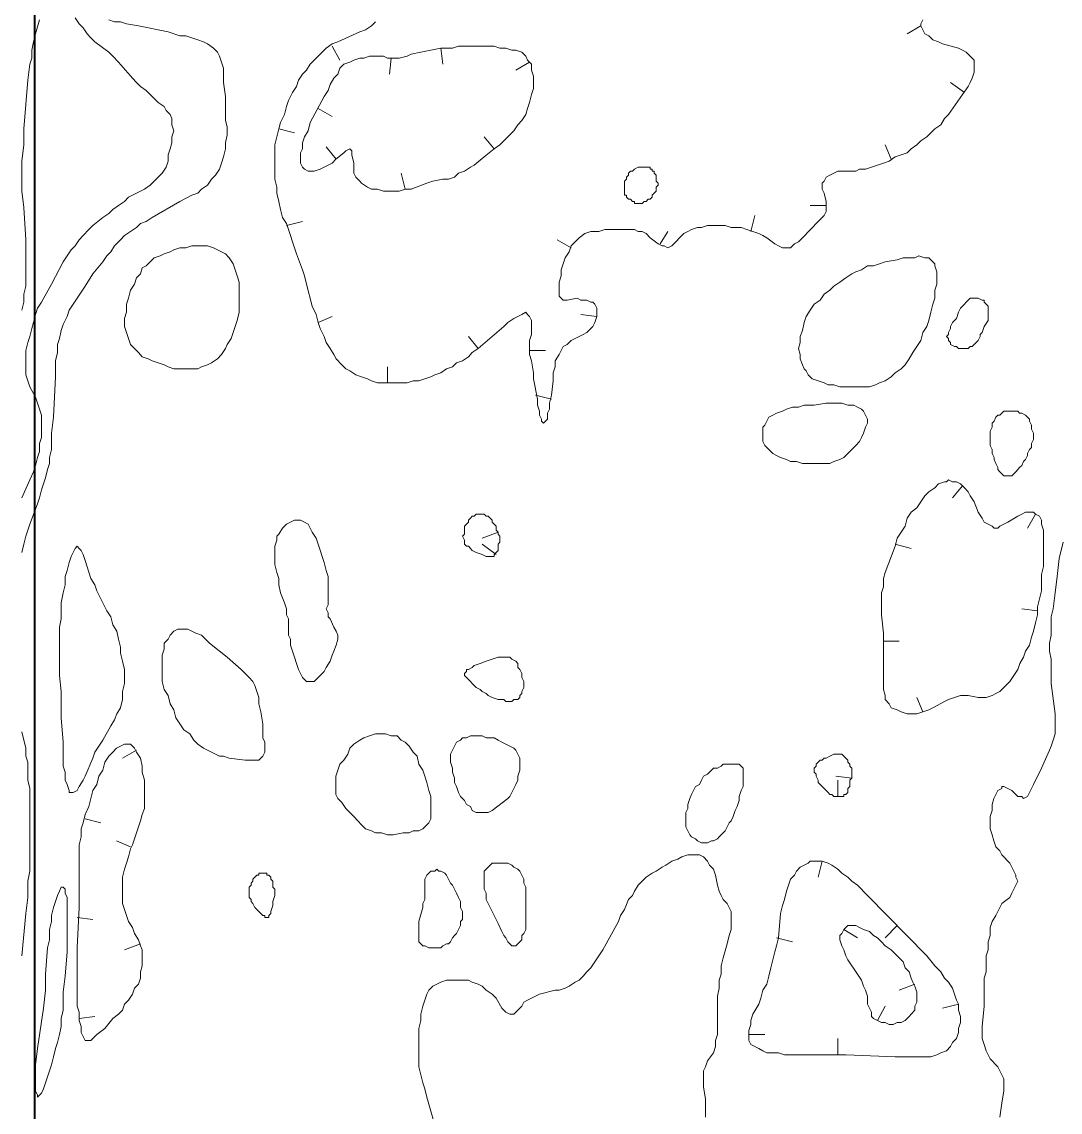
# Model space of a CAD drawing. Header units: millimetres. Extents: x -7 to 33, y -121 to 7.
# Drawn here: x -7.49 to 11.54, y -90.45 to -70.47 of the extents above; entities that cross this region are included whole.
import ezdxf

# ---------------------------------------------------------------- set-up
doc = ezdxf.new("R2010")
doc.units = ezdxf.units.MM
doc.header["$MEASUREMENT"] = 0
doc.layers.add('Layer 1', color=7, linetype='Continuous', lineweight=0)

msp = doc.modelspace()

# ---------------------------------------------------------------- linework, layer by layer
at = {"layer": 'Layer 1', "color": 250, "lineweight": 9, "true_color": 0x231f20}
for p, q in [((8.735, -70.691), (8.988, -70.543)), ((-1.662, -71.172), (-1.807, -70.913)), ((-0.756, -71.431), (-0.72, -71.135)), ((0.222, -71.246), (0.185, -70.95)), ((1.562, -71.357), (1.816, -71.209)), ((9.532, -71.579), (9.785, -71.764)), ((-1.807, -72.207), (-2.061, -72.059)), ((-2.495, -72.503), (-2.785, -72.429)), ((0.982, -72.577), (1.164, -72.799)), ((8.336, -72.725), (8.445, -72.984)), ((-1.916, -72.762), (-1.734, -72.984)), ((-0.539, -73.243), (-0.467, -73.538)), ((6.96, -73.834), (7.249, -73.834)), ((-2.35, -74.13), (-2.64, -74.204)), ((5.945, -74.019), (5.873, -74.315)), ((4.351, -74.315), (4.206, -74.537)), ((2.323, -74.463), (2.576, -74.611)), ((-1.807, -75.868), (-2.061, -75.979)), ((2.757, -75.831), (3.047, -75.868)), ((0.693, -76.238), (0.874, -76.459)), ((2.105, -76.496), (1.816, -76.496)), ((-0.793, -76.792), (-0.793, -77.088)), ((1.924, -77.31), (2.214, -77.384)), ((9.568, -79.196), (9.749, -78.974)), ((10.944, -79.75), (11.089, -79.491)), ((0.946, -79.935), (1.236, -79.824)), ((0.946, -80.046), (1.2, -80.231)), ((8.807, -80.12), (8.517, -80.046)), ((10.836, -81.229), (11.126, -81.266)), ((8.59, -81.821), (8.3, -81.821)), ((8.916, -82.856), (9.024, -83.115)), ((-5.647, -83.965), (-5.393, -83.818)), ((7.431, -84.298), (7.72, -84.335)), ((7.467, -84.372), (7.467, -84.668)), ((-6.045, -85.149), (-6.335, -85.075)), ((-5.756, -85.481), (-5.502, -85.592)), ((7.105, -86.147), (7.177, -85.851)), ((-6.19, -86.923), (-6.48, -86.887)), ((7.829, -87.256), (7.575, -87.108)), ((8.336, -87.256), (8.554, -87.034)), ((6.634, -87.33), (6.344, -87.256)), ((-5.611, -87.478), (-5.321, -87.367)), ((8.59, -88.218), (8.88, -88.107)), ((8.336, -88.513), (8.191, -88.772)), ((9.387, -88.55), (9.677, -88.476)), ((-6.154, -88.698), (-6.444, -88.735)), ((6.126, -89.031), (5.837, -89.031)), ((7.467, -89.105), (7.467, -89.401))]:
    msp.add_line(p, q, dxfattribs=at)
at = {"layer": 'Layer 1', "color": 240, "lineweight": 40, "true_color": 0xed1c24}
msp.add_lwpolyline([(33.043, 7.37), (33.043, -121.13), (-7.257, -121.13), (-7.257, 7.37)], dxfattribs=at)
at = {"layer": 'Layer 1', "color": 250, "lineweight": 9, "true_color": 0x231f20}
for points in [[(-7.494, -79.196), (-7.349, -78.863), (-7.277, -78.715), (-7.241, -78.604), (-7.204, -78.456), (-7.168, -78.345), (-7.168, -78.197), (-7.132, -78.086), (-7.132, -77.938), (-7.132, -77.828), (-7.132, -77.68), (-7.168, -77.569), (-7.204, -77.458), (-7.241, -77.347), (-7.349, -77.162), (-7.386, -77.051), (-7.422, -76.94), (-7.422, -76.866), (-7.422, -76.755), (-7.422, -76.607), (-7.422, -76.496), (-7.386, -76.348), (-7.349, -76.238), (-7.313, -76.09), (-7.277, -75.979), (-7.241, -75.831), (-7.204, -75.72), (-7.132, -75.609), (-6.951, -75.276), (-6.734, -74.869), (-6.661, -74.759), (-6.589, -74.648), (-6.516, -74.574), (-6.444, -74.463), (-6.371, -74.389), (-6.263, -74.278), (-6.19, -74.204), (-6.009, -74.056), (-5.9, -73.982), (-5.828, -73.908), (-5.719, -73.834), (-5.611, -73.76), (-5.538, -73.686), (-5.248, -73.538), (-5.14, -73.464), (-5.067, -73.39), (-4.995, -73.317), (-4.922, -73.243), (-4.85, -73.132), (-4.814, -73.021), (-4.814, -72.91), (-4.777, -72.799), (-4.741, -72.688), (-4.741, -72.577), (-4.705, -72.466), (-4.741, -72.355), (-4.741, -72.244), (-4.777, -72.17), (-4.85, -72.096), (-4.886, -72.022), (-4.995, -71.948), (-5.212, -71.727), (-5.321, -71.653), (-5.393, -71.579), (-5.466, -71.505), (-5.719, -71.209), (-5.828, -71.098), (-5.9, -71.024), (-6.154, -70.839), (-6.227, -70.765), (-6.299, -70.691), (-6.371, -70.58), (-6.444, -70.506), (-6.516, -70.395)], [(-7.494, -75.757), (-7.458, -75.609), (-7.458, -75.461), (-7.422, -75.313), (-7.422, -75.165), (-7.422, -75.017), (-7.422, -74.869), (-7.422, -74.759), (-7.422, -74.463), (-7.458, -73.871), (-7.494, -73.575), (-7.494, -73.427), (-7.494, -73.28), (-7.494, -73.132), (-7.494, -73.021), (-7.458, -72.725), (-7.458, -72.429), (-7.422, -71.985), (-7.386, -71.542), (-7.349, -71.246), (-7.313, -71.135), (-7.313, -70.987), (-7.277, -70.839), (-7.241, -70.691), (-7.168, -70.432)], [(-7.494, -80.194), (-7.458, -80.046), (-7.422, -79.898), (-7.386, -79.787), (-7.349, -79.676), (-7.204, -79.307), (-7.168, -79.196), (-7.132, -79.048), (-7.096, -78.937), (-7.06, -78.826), (-7.023, -78.678), (-6.987, -78.567), (-6.987, -78.456), (-6.951, -78.308), (-6.951, -78.16), (-6.951, -78.012), (-6.915, -77.717), (-6.878, -76.977), (-6.878, -76.829), (-6.878, -76.681), (-6.842, -76.533), (-6.842, -76.385), (-6.806, -76.275), (-6.77, -76.127), (-6.734, -76.016), (-6.661, -75.868), (-6.625, -75.757), (-6.552, -75.646), (-6.48, -75.535), (-6.408, -75.424), (-6.335, -75.313), (-6.19, -75.091), (-6.009, -74.869), (-5.937, -74.759), (-5.864, -74.685), (-5.792, -74.574), (-5.683, -74.463), (-5.611, -74.389), (-5.502, -74.315), (-5.393, -74.241), (-5.321, -74.167), (-5.212, -74.13), (-5.103, -74.056), (-4.596, -73.76), (-4.379, -73.649), (-4.27, -73.612), (-4.198, -73.538), (-4.089, -73.464), (-4.017, -73.354), (-3.944, -73.28), (-3.872, -73.169), (-3.836, -73.058), (-3.799, -72.947), (-3.763, -72.799), (-3.763, -72.688), (-3.727, -72.54), (-3.727, -72.392), (-3.763, -72.281), (-3.763, -71.838), (-3.799, -71.579), (-3.799, -71.431), (-3.799, -71.32), (-3.836, -71.209), (-3.872, -71.098), (-3.908, -71.024), (-3.981, -70.95), (-4.089, -70.876), (-4.161, -70.839), (-4.27, -70.802), (-4.379, -70.765), (-4.488, -70.728), (-4.596, -70.728), (-4.814, -70.654), (-5.357, -70.543), (-5.574, -70.506), (-5.683, -70.469), (-5.792, -70.469), (-5.9, -70.432)], [(-1.01, -70.469), (-1.082, -70.543), (-1.191, -70.617), (-1.3, -70.654), (-1.698, -70.839), (-1.807, -70.876), (-1.916, -70.95), (-1.988, -71.024), (-2.061, -71.098), (-2.133, -71.172), (-2.205, -71.246), (-2.278, -71.357), (-2.35, -71.431), (-2.423, -71.542), (-2.459, -71.653), (-2.531, -71.764), (-2.604, -71.911), (-2.64, -72.022), (-2.676, -72.17), (-2.749, -72.318), (-2.785, -72.429), (-2.821, -72.577), (-2.857, -72.725), (-2.857, -72.873), (-2.857, -72.984), (-2.857, -73.095), (-2.857, -73.243), (-2.857, -73.353), (-2.821, -73.501), (-2.821, -73.612), (-2.785, -73.76), (-2.749, -73.908), (-2.713, -74.056), (-2.64, -74.167), (-2.459, -74.722), (-2.35, -75.017), (-2.314, -75.128), (-2.278, -75.276), (-2.169, -75.683), (-2.097, -75.831), (-2.061, -75.979), (-2.024, -76.09), (-1.952, -76.238), (-1.916, -76.348), (-1.843, -76.459), (-1.771, -76.57), (-1.734, -76.644), (-1.626, -76.755), (-1.553, -76.829), (-1.481, -76.866), (-1.372, -76.94), (-1.264, -76.977), (-1.155, -77.014), (-1.082, -77.051), (-0.974, -77.088), (-0.865, -77.088), (-0.756, -77.088), (-0.648, -77.088), (-0.539, -77.088), (-0.43, -77.088), (-0.322, -77.051), (-0.213, -77.051), (-0.104, -77.014), (0.004, -76.977), (0.077, -76.94), (0.186, -76.903), (0.294, -76.829), (0.403, -76.792), (0.475, -76.718), (0.584, -76.681), (0.693, -76.607), (0.765, -76.533), (0.874, -76.459), (1.345, -76.053), (1.417, -75.979), (1.526, -75.905), (1.598, -75.868), (1.671, -75.831), (1.743, -75.794), (1.779, -75.831), (1.815, -75.868), (1.852, -75.942), (1.852, -76.016), (1.852, -76.09), (1.852, -76.201), (1.815, -76.311), (1.815, -76.459), (1.815, -76.57), (1.852, -76.681), (1.888, -76.903), (1.888, -77.014), (1.96, -77.384), (1.96, -77.495), (1.997, -77.606), (1.997, -77.68), (2.033, -77.754), (2.033, -77.791), (2.069, -77.827), (2.105, -77.791), (2.142, -77.754), (2.142, -77.643), (2.178, -77.569), (2.178, -77.458), (2.214, -77.31), (2.25, -77.051), (2.25, -76.903), (2.286, -76.792), (2.286, -76.681), (2.359, -76.57), (2.395, -76.496), (2.431, -76.422), (2.504, -76.385), (2.576, -76.311), (2.649, -76.275), (2.721, -76.238), (2.794, -76.201), (2.866, -76.164), (2.939, -76.09), (2.975, -76.053), (3.011, -75.979), (3.047, -75.868), (3.047, -75.794), (3.047, -75.72), (3.011, -75.646), (2.975, -75.609), (2.939, -75.609), (2.866, -75.572), (2.757, -75.572), (2.685, -75.535), (2.504, -75.572), (2.431, -75.572), (2.395, -75.535), (2.359, -75.498), (2.359, -75.424), (2.359, -75.35), (2.359, -75.239), (2.395, -75.128), (2.395, -75.017), (2.431, -74.906), (2.468, -74.795), (2.54, -74.685), (2.576, -74.574), (2.649, -74.5), (2.721, -74.426), (2.83, -74.352), (2.939, -74.315), (3.011, -74.315), (3.083, -74.315), (3.192, -74.278), (3.627, -74.278), (3.735, -74.278), (3.808, -74.315), (3.88, -74.315), (3.953, -74.352), (4.025, -74.426), (4.17, -74.537), (4.243, -74.574), (4.279, -74.574), (4.351, -74.611), (4.424, -74.574), (4.46, -74.537), (4.605, -74.389), (4.641, -74.352), (4.714, -74.315), (4.786, -74.278), (4.895, -74.241), (4.967, -74.241), (5.076, -74.204), (5.185, -74.204), (5.293, -74.204), (5.402, -74.204), (5.511, -74.241), (5.583, -74.241), (5.692, -74.241), (5.8, -74.278), (5.909, -74.315), (6.018, -74.352), (6.09, -74.389), (6.163, -74.426), (6.308, -74.537), (6.38, -74.574), (6.452, -74.611), (6.525, -74.611), (6.597, -74.611), (6.67, -74.537), (6.742, -74.5), (6.815, -74.426), (7.105, -74.13), (7.177, -74.056), (7.213, -74.019), (7.249, -73.945), (7.249, -73.871), (7.249, -73.797), (7.249, -73.76), (7.213, -73.612), (7.177, -73.538), (7.177, -73.501), (7.177, -73.427), (7.213, -73.39), (7.249, -73.316), (7.322, -73.28), (7.394, -73.243), (7.467, -73.206), (7.575, -73.206), (7.793, -73.206), (7.865, -73.169), (7.974, -73.169), (8.083, -73.132), (8.191, -73.095), (8.3, -73.058), (8.409, -73.021), (8.517, -72.947), (8.626, -72.91), (8.735, -72.873), (8.807, -72.799), (8.916, -72.725), (8.988, -72.651), (9.097, -72.577), (9.169, -72.503), (9.242, -72.429), (9.351, -72.355), (9.423, -72.244), (9.495, -72.17), (9.749, -71.801), (9.858, -71.653), (9.894, -71.579), (9.93, -71.505), (9.966, -71.394), (9.966, -71.32), (9.966, -71.246), (9.966, -71.172), (9.894, -71.098), (9.821, -71.024), (9.749, -70.987), (9.677, -70.95), (9.387, -70.876), (9.314, -70.839), (9.206, -70.802), (9.133, -70.728), (9.061, -70.691), (9.025, -70.617), (8.988, -70.543), (8.988, -70.506), (9.025, -70.432)], [(0.511, -70.913), (0.403, -70.95), (0.294, -70.95), (0.185, -70.95), (0.004, -70.987), (-0.177, -71.024), (-0.358, -71.061), (-0.43, -71.098), (-0.575, -71.135), (-0.648, -71.135), (-0.72, -71.135), (-0.793, -71.135), (-0.865, -71.098), (-0.938, -71.098), (-1.046, -71.098), (-1.119, -71.098), (-1.227, -71.135), (-1.3, -71.135), (-1.409, -71.172), (-1.481, -71.209), (-1.59, -71.246), (-1.662, -71.32), (-1.698, -71.431), (-1.771, -71.505), (-1.843, -71.616), (-1.879, -71.727), (-1.952, -71.837), (-2.205, -72.318), (-2.242, -72.466), (-2.314, -72.577), (-2.35, -72.688), (-2.35, -72.799), (-2.387, -72.873), (-2.387, -72.984), (-2.387, -73.058), (-2.35, -73.132), (-2.314, -73.169), (-2.242, -73.206), (-2.205, -73.206), (-2.133, -73.206), (-2.024, -73.169), (-1.952, -73.132), (-1.879, -73.095), (-1.807, -73.058), (-1.735, -72.984), (-1.59, -72.873), (-1.553, -72.836), (-1.481, -72.799), (-1.445, -72.836), (-1.445, -72.91), (-1.409, -73.058), (-1.409, -73.169), (-1.409, -73.243), (-1.372, -73.317), (-1.3, -73.39), (-1.264, -73.427), (-1.155, -73.501), (-1.082, -73.538), (-0.974, -73.538), (-0.865, -73.575), (-0.793, -73.575), (-0.684, -73.575), (-0.575, -73.575), (-0.467, -73.538), (-0.358, -73.538), (-0.068, -73.427), (0.041, -73.39), (0.222, -73.353), (0.33, -73.353), (0.439, -73.317), (0.511, -73.243), (0.62, -73.206), (0.729, -73.132), (0.801, -73.095), (0.982, -72.947), (1.164, -72.799), (1.272, -72.725), (1.345, -72.651), (1.453, -72.54), (1.526, -72.466), (1.598, -72.355), (1.671, -72.281), (1.743, -72.17), (1.779, -72.059), (1.816, -71.948), (1.852, -71.801), (1.888, -71.69), (1.888, -71.579), (1.888, -71.468), (1.852, -71.357), (1.852, -71.246), (1.779, -71.172), (1.743, -71.098), (1.671, -71.024), (1.562, -70.987), (1.49, -70.987), (1.381, -70.95), (1.272, -70.95), (1.164, -70.913), (0.946, -70.913), (0.62, -70.913), (0.511, -70.913)], [(3.844, -73.797), (3.808, -73.797), (3.772, -73.797), (3.736, -73.797), (3.736, -73.76), (3.699, -73.76), (3.663, -73.723), (3.627, -73.723), (3.591, -73.686), (3.591, -73.649), (3.554, -73.649), (3.554, -73.612), (3.554, -73.575), (3.554, -73.538), (3.554, -73.464), (3.554, -73.427), (3.554, -73.39), (3.591, -73.353), (3.591, -73.316), (3.627, -73.28), (3.627, -73.243), (3.663, -73.206), (3.699, -73.206), (3.736, -73.169), (3.808, -73.132), (3.88, -73.132), (3.917, -73.132), (3.953, -73.132), (3.989, -73.132), (4.025, -73.132), (4.025, -73.169), (4.062, -73.169), (4.062, -73.206), (4.098, -73.206), (4.098, -73.243), (4.134, -73.28), (4.134, -73.316), (4.134, -73.39), (4.17, -73.427), (4.17, -73.464), (4.134, -73.501), (4.134, -73.538), (4.134, -73.575), (4.098, -73.612), (4.062, -73.649), (4.062, -73.686), (4.025, -73.723), (3.989, -73.723), (3.953, -73.76), (3.917, -73.76), (3.88, -73.797), (3.844, -73.797)], [(-4.343, -74.574), (-4.379, -74.574), (-4.488, -74.611), (-4.596, -74.611), (-4.705, -74.648), (-4.777, -74.685), (-4.886, -74.722), (-4.959, -74.759), (-5.067, -74.796), (-5.14, -74.869), (-5.212, -74.943), (-5.285, -74.98), (-5.321, -75.091), (-5.393, -75.165), (-5.43, -75.276), (-5.502, -75.387), (-5.538, -75.535), (-5.574, -75.646), (-5.574, -75.794), (-5.611, -75.905), (-5.611, -76.053), (-5.574, -76.164), (-5.538, -76.275), (-5.502, -76.385), (-5.43, -76.459), (-5.357, -76.533), (-5.285, -76.607), (-5.176, -76.644), (-5.103, -76.681), (-4.995, -76.718), (-4.886, -76.755), (-4.814, -76.792), (-4.705, -76.829), (-4.596, -76.829), (-4.488, -76.829), (-4.379, -76.829), (-4.27, -76.829), (-4.198, -76.792), (-4.089, -76.755), (-4.017, -76.718), (-3.908, -76.644), (-3.836, -76.57), (-3.763, -76.459), (-3.727, -76.385), (-3.654, -76.275), (-3.618, -76.164), (-3.582, -76.053), (-3.546, -75.942), (-3.51, -75.794), (-3.51, -75.683), (-3.51, -75.572), (-3.51, -75.461), (-3.51, -75.35), (-3.51, -75.239), (-3.546, -75.128), (-3.582, -75.017), (-3.618, -74.906), (-3.691, -74.796), (-3.763, -74.722), (-3.836, -74.685), (-3.908, -74.648), (-3.98, -74.611), (-4.089, -74.574), (-4.198, -74.574), (-4.27, -74.574), (-4.343, -74.574)], [(8.807, -74.796), (8.771, -74.796), (8.662, -74.796), (8.554, -74.832), (8.336, -74.869), (8.227, -74.906), (8.119, -74.943), (8.01, -74.943), (7.901, -75.017), (7.793, -75.054), (7.72, -75.091), (7.612, -75.165), (7.503, -75.239), (7.394, -75.313), (7.322, -75.387), (7.213, -75.461), (7.141, -75.572), (7.032, -75.646), (6.96, -75.757), (6.887, -75.868), (6.851, -75.979), (6.815, -76.127), (6.778, -76.238), (6.778, -76.348), (6.742, -76.459), (6.778, -76.57), (6.778, -76.644), (6.815, -76.755), (6.851, -76.829), (6.887, -76.866), (6.923, -76.94), (6.996, -77.014), (7.104, -77.051), (7.213, -77.088), (7.286, -77.125), (7.394, -77.125), (7.503, -77.162), (7.612, -77.162), (7.72, -77.162), (7.829, -77.162), (7.938, -77.162), (8.046, -77.162), (8.155, -77.125), (8.227, -77.088), (8.336, -77.051), (8.445, -76.977), (8.517, -76.903), (8.626, -76.829), (8.698, -76.755), (8.771, -76.644), (8.843, -76.533), (8.916, -76.422), (8.988, -76.311), (9.024, -76.164), (9.097, -76.053), (9.133, -75.942), (9.169, -75.794), (9.206, -75.646), (9.242, -75.535), (9.242, -75.387), (9.278, -75.276), (9.278, -75.165), (9.278, -75.054), (9.242, -74.943), (9.242, -74.906), (9.206, -74.869), (9.133, -74.796), (9.061, -74.796), (8.952, -74.759), (8.88, -74.796), (8.807, -74.796)], [(9.749, -76.459), (9.713, -76.459), (9.677, -76.459), (9.64, -76.422), (9.604, -76.422), (9.532, -76.385), (9.532, -76.348), (9.495, -76.312), (9.495, -76.275), (9.459, -76.238), (9.495, -76.201), (9.495, -76.164), (9.532, -76.09), (9.532, -76.053), (9.568, -75.979), (9.64, -75.905), (9.677, -75.794), (9.713, -75.72), (9.749, -75.683), (9.785, -75.646), (9.821, -75.609), (9.858, -75.572), (9.894, -75.535), (9.93, -75.535), (9.966, -75.535), (10.003, -75.535), (10.039, -75.535), (10.111, -75.572), (10.147, -75.572), (10.147, -75.609), (10.184, -75.646), (10.22, -75.683), (10.22, -75.72), (10.22, -75.794), (10.22, -75.831), (10.22, -75.905), (10.22, -75.942), (10.147, -76.053), (10.111, -76.164), (10.075, -76.201), (10.075, -76.238), (10.039, -76.312), (10.003, -76.348), (9.966, -76.385), (9.93, -76.422), (9.894, -76.422), (9.858, -76.459), (9.821, -76.459), (9.749, -76.459)], [(7.068, -78.567), (7.032, -78.567), (6.923, -78.567), (6.815, -78.567), (6.706, -78.53), (6.597, -78.53), (6.525, -78.493), (6.416, -78.456), (6.344, -78.419), (6.271, -78.382), (6.199, -78.308), (6.126, -78.234), (6.09, -78.16), (6.09, -78.086), (6.09, -78.012), (6.09, -77.901), (6.126, -77.864), (6.163, -77.791), (6.199, -77.717), (6.271, -77.68), (6.344, -77.643), (6.452, -77.606), (6.525, -77.569), (6.634, -77.532), (6.742, -77.532), (6.851, -77.495), (7.032, -77.495), (7.249, -77.458), (7.358, -77.458), (7.467, -77.458), (7.539, -77.458), (7.648, -77.495), (7.757, -77.495), (7.829, -77.532), (7.901, -77.569), (7.938, -77.606), (7.974, -77.68), (8.01, -77.754), (8.01, -77.828), (7.974, -77.901), (7.938, -78.012), (7.901, -78.086), (7.865, -78.16), (7.793, -78.234), (7.72, -78.308), (7.648, -78.382), (7.575, -78.456), (7.503, -78.493), (7.394, -78.53), (7.322, -78.567), (7.213, -78.567), (7.105, -78.567), (7.068, -78.567)], [(10.546, -78.789), (10.51, -78.789), (10.473, -78.752), (10.437, -78.715), (10.401, -78.678), (10.401, -78.641), (10.365, -78.567), (10.329, -78.493), (10.329, -78.456), (10.292, -78.382), (10.292, -78.308), (10.256, -78.234), (10.256, -78.16), (10.256, -78.086), (10.256, -78.012), (10.256, -77.975), (10.292, -77.901), (10.292, -77.828), (10.329, -77.791), (10.365, -77.717), (10.401, -77.68), (10.437, -77.68), (10.473, -77.643), (10.51, -77.606), (10.582, -77.606), (10.618, -77.606), (10.655, -77.606), (10.727, -77.606), (10.763, -77.606), (10.799, -77.643), (10.836, -77.643), (10.908, -77.68), (10.944, -77.717), (10.981, -77.754), (10.981, -77.791), (11.017, -77.864), (11.017, -77.938), (11.053, -78.012), (11.053, -78.049), (11.053, -78.123), (11.017, -78.197), (11.017, -78.271), (10.981, -78.308), (10.944, -78.382), (10.944, -78.419), (10.908, -78.493), (10.872, -78.53), (10.836, -78.604), (10.799, -78.641), (10.763, -78.678), (10.727, -78.715), (10.691, -78.752), (10.655, -78.789), (10.618, -78.789), (10.582, -78.789), (10.546, -78.789)], [(9.459, -78.9), (9.423, -78.9), (9.314, -78.937), (9.242, -79.011), (9.133, -79.085), (9.061, -79.159), (8.988, -79.27), (8.916, -79.38), (8.807, -79.454), (8.735, -79.565), (8.698, -79.713), (8.626, -79.824), (8.553, -79.935), (8.517, -80.083), (8.336, -80.564), (8.3, -80.675), (8.3, -80.823), (8.264, -80.933), (8.264, -81.081), (8.264, -81.229), (8.264, -81.34), (8.3, -81.673), (8.3, -81.821), (8.3, -81.932), (8.3, -82.08), (8.3, -82.338), (8.3, -82.486), (8.3, -82.597), (8.3, -82.708), (8.336, -82.819), (8.336, -82.893), (8.409, -82.967), (8.445, -83.041), (8.553, -83.078), (8.626, -83.115), (8.735, -83.152), (8.807, -83.152), (8.916, -83.152), (9.024, -83.115), (9.133, -83.078), (9.206, -83.041), (9.423, -82.93), (9.495, -82.893), (9.604, -82.856), (9.713, -82.819), (9.785, -82.819), (9.858, -82.819), (10.039, -82.856), (10.111, -82.856), (10.184, -82.856), (10.292, -82.819), (10.365, -82.782), (10.437, -82.745), (10.473, -82.708), (10.546, -82.634), (10.618, -82.56), (10.691, -82.449), (10.763, -82.338), (10.8, -82.228), (10.872, -82.117), (10.908, -82.006), (10.981, -81.895), (11.017, -81.747), (11.053, -81.636), (11.089, -81.488), (11.126, -81.34), (11.126, -81.192), (11.162, -81.044), (11.198, -80.896), (11.198, -80.601), (11.234, -80.453), (11.234, -80.305), (11.234, -80.157), (11.234, -80.046), (11.234, -79.898), (11.234, -79.787), (11.198, -79.676), (11.198, -79.602), (11.162, -79.528), (11.089, -79.491), (11.053, -79.454), (10.944, -79.454), (10.908, -79.454), (10.836, -79.491), (10.763, -79.528), (10.582, -79.639), (10.51, -79.676), (10.437, -79.713), (10.401, -79.75), (10.329, -79.75), (10.292, -79.713), (10.22, -79.676), (10.147, -79.639), (10.111, -79.565), (10.039, -79.454), (9.966, -79.27), (9.894, -79.159), (9.858, -79.085), (9.785, -79.011), (9.713, -78.937), (9.64, -78.9), (9.568, -78.9), (9.495, -78.863), (9.459, -78.9)], [(0.874, -79.491), (0.838, -79.491), (0.801, -79.528), (0.765, -79.528), (0.729, -79.565), (0.693, -79.602), (0.693, -79.639), (0.656, -79.676), (0.62, -79.713), (0.62, -79.75), (0.62, -79.824), (0.62, -79.861), (0.584, -79.898), (0.62, -79.972), (0.62, -80.009), (0.62, -80.046), (0.656, -80.083), (0.693, -80.083), (0.729, -80.12), (0.765, -80.157), (0.838, -80.194), (0.946, -80.231), (1.019, -80.268), (1.055, -80.268), (1.091, -80.268), (1.127, -80.268), (1.164, -80.268), (1.164, -80.231), (1.2, -80.194), (1.236, -80.157), (1.236, -80.083), (1.236, -80.046), (1.272, -80.009), (1.272, -79.972), (1.272, -79.898), (1.236, -79.861), (1.236, -79.824), (1.2, -79.787), (1.2, -79.713), (1.164, -79.676), (1.127, -79.639), (1.127, -79.602), (1.091, -79.565), (1.055, -79.528), (1.019, -79.528), (0.982, -79.491), (0.946, -79.491), (0.91, -79.491), (0.874, -79.491)], [(-2.205, -82.56), (-2.242, -82.56), (-2.278, -82.56), (-2.35, -82.486), (-2.387, -82.412), (-2.423, -82.339), (-2.459, -82.228), (-2.495, -82.117), (-2.531, -82.006), (-2.568, -81.895), (-2.568, -81.784), (-2.604, -81.71), (-2.604, -81.599), (-2.604, -81.414), (-2.64, -81.34), (-2.64, -81.229), (-2.676, -81.118), (-2.749, -80.933), (-2.785, -80.786), (-2.785, -80.675), (-2.821, -80.564), (-2.857, -80.416), (-2.857, -80.305), (-2.857, -80.194), (-2.857, -80.083), (-2.821, -79.972), (-2.821, -79.898), (-2.785, -79.861), (-2.713, -79.75), (-2.64, -79.676), (-2.568, -79.639), (-2.495, -79.602), (-2.387, -79.602), (-2.314, -79.639), (-2.242, -79.676), (-2.205, -79.75), (-2.169, -79.824), (-2.097, -79.935), (-2.061, -80.046), (-1.952, -80.379), (-1.916, -80.527), (-1.879, -80.638), (-1.879, -80.749), (-1.879, -80.86), (-1.879, -80.97), (-1.879, -81.044), (-1.879, -81.155), (-1.916, -81.229), (-1.879, -81.303), (-1.879, -81.377), (-1.843, -81.414), (-1.771, -81.562), (-1.734, -81.636), (-1.698, -81.71), (-1.698, -81.784), (-1.734, -81.895), (-1.771, -82.006), (-1.807, -82.08), (-1.843, -82.191), (-1.916, -82.302), (-1.952, -82.375), (-2.024, -82.449), (-2.097, -82.523), (-2.133, -82.56), (-2.205, -82.56)], [(-6.516, -80.12), (-6.552, -80.194), (-6.589, -80.268), (-6.625, -80.379), (-6.661, -80.527), (-6.697, -80.638), (-6.697, -80.786), (-6.734, -80.933), (-6.77, -81.118), (-6.77, -81.266), (-6.77, -81.414), (-6.806, -81.562), (-6.806, -81.71), (-6.806, -81.858), (-6.806, -82.006), (-6.806, -82.154), (-6.806, -82.449), (-6.77, -82.745), (-6.77, -83.226), (-6.734, -83.67), (-6.734, -83.965), (-6.734, -84.113), (-6.697, -84.224), (-6.697, -84.372), (-6.661, -84.446), (-6.625, -84.557), (-6.625, -84.594), (-6.589, -84.594), (-6.552, -84.594), (-6.48, -84.557), (-6.444, -84.483), (-6.371, -84.372), (-6.335, -84.298), (-6.19, -83.965), (-6.154, -83.854), (-6.082, -83.744), (-6.009, -83.633), (-5.864, -83.374), (-5.792, -83.263), (-5.755, -83.152), (-5.683, -83.041), (-5.647, -82.893), (-5.647, -82.745), (-5.611, -82.597), (-5.611, -82.486), (-5.611, -82.338), (-5.647, -82.191), (-5.683, -82.043), (-5.683, -81.932), (-5.719, -81.784), (-5.755, -81.636), (-5.828, -81.525), (-5.864, -81.377), (-5.937, -81.266), (-6.118, -80.896), (-6.154, -80.786), (-6.226, -80.675), (-6.335, -80.342), (-6.371, -80.231), (-6.408, -80.157), (-6.444, -80.12), (-6.48, -80.083), (-6.516, -80.12)], [(10.437, -90.547), (10.473, -90.288), (10.51, -90.066), (10.51, -89.955), (10.51, -89.845), (10.473, -89.771), (10.437, -89.697), (10.401, -89.623), (10.256, -89.475), (10.22, -89.401), (10.184, -89.327), (10.147, -89.216), (10.111, -89.105), (10.111, -88.994), (10.111, -88.883), (10.147, -88.513), (10.147, -88.402), (10.147, -87.996), (10.184, -87.885), (10.184, -87.737), (10.184, -87.589), (10.22, -87.478), (10.22, -87.33), (10.256, -87.219), (10.256, -87.071), (10.292, -86.96), (10.365, -86.849), (10.401, -86.776), (10.437, -86.702), (10.473, -86.628), (10.618, -86.517), (10.655, -86.443), (10.691, -86.369), (10.727, -86.295), (10.763, -86.221), (10.727, -86.147), (10.727, -86.11), (10.691, -86.036), (10.655, -85.962), (10.618, -85.888), (10.473, -85.74), (10.437, -85.666), (10.365, -85.592), (10.328, -85.481), (10.292, -85.37), (10.256, -85.26), (10.256, -85.149), (10.256, -85.038), (10.292, -84.927), (10.292, -84.816), (10.328, -84.705), (10.365, -84.631), (10.401, -84.557), (10.473, -84.52), (10.473, -84.483), (10.51, -84.483), (10.582, -84.52), (10.655, -84.557), (10.763, -84.668), (10.836, -84.668), (10.872, -84.705), (10.944, -84.668), (10.981, -84.594), (11.017, -84.52), (11.053, -84.446), (11.198, -84.15), (11.343, -83.818), (11.379, -83.744), (11.415, -83.633), (11.451, -83.522), (11.451, -83.411), (11.451, -83.263), (11.451, -83.152), (11.379, -82.597), (11.379, -82.302), (11.379, -82.154), (11.343, -82.006), (11.343, -81.858), (11.379, -81.71), (11.379, -81.525), (11.379, -81.377), (11.415, -81.229), (11.451, -80.933), (11.488, -80.638), (11.524, -80.305), (11.596, -80.009)], [(-4.596, -81.599), (-4.633, -81.599), (-4.705, -81.636), (-4.777, -81.71), (-4.814, -81.784), (-4.886, -81.858), (-4.886, -81.969), (-4.922, -82.08), (-4.922, -82.191), (-4.922, -82.339), (-4.922, -82.449), (-4.922, -82.56), (-4.886, -82.708), (-4.814, -82.819), (-4.777, -82.967), (-4.705, -83.078), (-4.669, -83.226), (-4.596, -83.337), (-4.524, -83.448), (-4.415, -83.522), (-4.343, -83.633), (-4.27, -83.707), (-4.162, -83.781), (-4.089, -83.818), (-4.017, -83.855), (-3.944, -83.891), (-3.872, -83.928), (-3.799, -83.928), (-3.691, -83.965), (-3.401, -84.002), (-3.328, -84.002), (-3.22, -84.002), (-3.147, -84.002), (-3.111, -83.965), (-3.075, -83.928), (-3.039, -83.855), (-3.039, -83.781), (-3.039, -83.67), (-3.075, -83.596), (-3.075, -83.337), (-3.111, -83.115), (-3.147, -82.967), (-3.147, -82.856), (-3.183, -82.745), (-3.22, -82.634), (-3.256, -82.56), (-3.328, -82.486), (-3.401, -82.412), (-3.473, -82.339), (-3.727, -82.117), (-4.053, -81.858), (-4.125, -81.784), (-4.198, -81.71), (-4.306, -81.673), (-4.379, -81.636), (-4.451, -81.599), (-4.56, -81.599), (-4.596, -81.599)], [(1.417, -82.93), (1.381, -82.93), (1.345, -82.893), (1.236, -82.893), (1.127, -82.856), (1.055, -82.819), (1.019, -82.782), (0.946, -82.745), (0.91, -82.708), (0.838, -82.671), (0.765, -82.597), (0.729, -82.56), (0.693, -82.523), (0.656, -82.486), (0.62, -82.449), (0.62, -82.412), (0.656, -82.375), (0.656, -82.339), (0.693, -82.339), (0.765, -82.302), (0.801, -82.265), (0.91, -82.228), (1.019, -82.191), (1.127, -82.154), (1.236, -82.117), (1.308, -82.117), (1.345, -82.117), (1.417, -82.117), (1.453, -82.117), (1.49, -82.154), (1.562, -82.191), (1.598, -82.228), (1.598, -82.302), (1.634, -82.339), (1.671, -82.412), (1.671, -82.486), (1.707, -82.56), (1.707, -82.634), (1.707, -82.671), (1.671, -82.745), (1.671, -82.782), (1.634, -82.819), (1.634, -82.856), (1.598, -82.893), (1.526, -82.893), (1.49, -82.93), (1.453, -82.93), (1.417, -82.93)], [(-7.494, -87.589), (-7.422, -86.813), (-7.386, -86.517), (-7.386, -86.369), (-7.386, -86.221), (-7.349, -86.036), (-7.349, -85.74), (-7.349, -85.444), (-7.349, -84.964), (-7.349, -84.668), (-7.349, -84.52), (-7.386, -84.372), (-7.386, -84.224), (-7.386, -84.039), (-7.422, -83.928), (-7.422, -83.781), (-7.494, -83.485)], [(-0.974, -83.522), (-1.01, -83.522), (-1.119, -83.559), (-1.227, -83.596), (-1.3, -83.633), (-1.408, -83.707), (-1.481, -83.781), (-1.517, -83.891), (-1.59, -84.002), (-1.662, -84.076), (-1.698, -84.187), (-1.735, -84.298), (-1.735, -84.409), (-1.735, -84.52), (-1.735, -84.631), (-1.698, -84.705), (-1.626, -84.779), (-1.553, -84.89), (-1.481, -84.964), (-1.408, -85.038), (-1.336, -85.112), (-1.264, -85.186), (-1.191, -85.26), (-1.082, -85.297), (-1.01, -85.334), (-0.901, -85.334), (-0.793, -85.371), (-0.684, -85.371), (-0.503, -85.334), (-0.394, -85.334), (-0.322, -85.297), (-0.213, -85.297), (-0.141, -85.26), (-0.068, -85.186), (-0.032, -85.149), (0.004, -85.075), (0.004, -85.001), (0.004, -84.89), (0.004, -84.779), (0.004, -84.668), (-0.032, -84.557), (-0.068, -84.409), (-0.104, -84.298), (-0.141, -84.187), (-0.213, -84.076), (-0.249, -83.928), (-0.322, -83.855), (-0.394, -83.744), (-0.467, -83.67), (-0.539, -83.633), (-0.612, -83.559), (-0.72, -83.559), (-0.829, -83.522), (-0.938, -83.522), (-0.974, -83.522)], [(-5.574, -83.707), (-5.611, -83.707), (-5.683, -83.744), (-5.756, -83.781), (-5.828, -83.855), (-5.9, -83.928), (-5.973, -84.039), (-6.009, -84.187), (-6.082, -84.298), (-6.118, -84.446), (-6.19, -84.557), (-6.226, -84.705), (-6.263, -84.853), (-6.335, -85.001), (-6.371, -85.149), (-6.408, -85.26), (-6.408, -85.407), (-6.444, -85.555), (-6.444, -85.703), (-6.444, -85.851), (-6.444, -86.258), (-6.444, -86.406), (-6.444, -86.702), (-6.48, -87.441), (-6.48, -87.589), (-6.48, -87.737), (-6.48, -87.922), (-6.48, -88.07), (-6.48, -88.366), (-6.48, -88.513), (-6.444, -88.624), (-6.444, -88.772), (-6.408, -88.883), (-6.408, -88.994), (-6.371, -89.068), (-6.335, -89.142), (-6.299, -89.142), (-6.226, -89.142), (-6.19, -89.105), (-6.118, -89.031), (-5.973, -88.92), (-5.828, -88.735), (-5.719, -88.661), (-5.647, -88.587), (-5.611, -88.476), (-5.538, -88.402), (-5.466, -88.292), (-5.429, -88.181), (-5.357, -88.107), (-5.321, -87.996), (-5.321, -87.885), (-5.285, -87.774), (-5.285, -87.663), (-5.285, -87.552), (-5.285, -87.478), (-5.321, -87.404), (-5.357, -87.293), (-5.429, -87.182), (-5.466, -87.071), (-5.538, -86.96), (-5.574, -86.85), (-5.611, -86.739), (-5.647, -86.628), (-5.647, -86.517), (-5.647, -86.406), (-5.647, -86.258), (-5.647, -86.147), (-5.611, -85.999), (-5.574, -85.888), (-5.538, -85.777), (-5.502, -85.629), (-5.466, -85.555), (-5.393, -85.334), (-5.357, -85.223), (-5.321, -85.112), (-5.285, -85.001), (-5.248, -84.89), (-5.248, -84.779), (-5.248, -84.668), (-5.248, -84.52), (-5.248, -84.372), (-5.285, -84.224), (-5.285, -84.113), (-5.321, -83.965), (-5.393, -83.855), (-5.429, -83.781), (-5.502, -83.707), (-5.538, -83.707), (-5.574, -83.707)], [(0.91, -84.964), (0.874, -84.964), (0.838, -84.964), (0.765, -84.927), (0.729, -84.853), (0.656, -84.816), (0.62, -84.742), (0.548, -84.668), (0.511, -84.594), (0.475, -84.483), (0.439, -84.409), (0.439, -84.335), (0.403, -84.224), (0.403, -84.15), (0.367, -84.039), (0.367, -83.965), (0.367, -83.892), (0.403, -83.818), (0.439, -83.744), (0.475, -83.67), (0.548, -83.633), (0.584, -83.596), (0.656, -83.596), (0.729, -83.559), (0.801, -83.559), (0.874, -83.559), (0.946, -83.559), (1.019, -83.596), (1.091, -83.596), (1.164, -83.596), (1.236, -83.633), (1.308, -83.67), (1.381, -83.707), (1.453, -83.744), (1.526, -83.781), (1.562, -83.818), (1.598, -83.892), (1.634, -83.965), (1.634, -84.039), (1.634, -84.113), (1.634, -84.187), (1.598, -84.298), (1.598, -84.372), (1.562, -84.446), (1.526, -84.52), (1.49, -84.594), (1.453, -84.668), (1.417, -84.705), (1.127, -84.927), (1.055, -84.964), (0.982, -84.964), (0.946, -84.964), (0.91, -84.964)], [(7.467, -83.891), (7.394, -83.891), (7.322, -83.928), (7.249, -83.965), (7.213, -83.965), (7.177, -84.002), (7.141, -84.002), (7.104, -84.039), (7.068, -84.076), (7.068, -84.113), (7.032, -84.15), (7.032, -84.187), (7.032, -84.224), (7.068, -84.261), (7.068, -84.298), (7.104, -84.372), (7.104, -84.409), (7.141, -84.446), (7.177, -84.483), (7.249, -84.557), (7.286, -84.594), (7.322, -84.631), (7.358, -84.631), (7.394, -84.668), (7.431, -84.668), (7.467, -84.668), (7.503, -84.668), (7.539, -84.668), (7.575, -84.668), (7.575, -84.631), (7.612, -84.631), (7.648, -84.594), (7.648, -84.52), (7.684, -84.483), (7.684, -84.446), (7.684, -84.372), (7.72, -84.335), (7.72, -84.261), (7.72, -84.224), (7.72, -84.15), (7.684, -84.113), (7.684, -84.076), (7.648, -84.039), (7.648, -84.002), (7.612, -83.965), (7.575, -83.928), (7.539, -83.891), (7.503, -83.891), (7.467, -83.891)], [(5.003, -85.518), (4.967, -85.518), (4.895, -85.481), (4.859, -85.444), (4.786, -85.407), (4.75, -85.371), (4.714, -85.297), (4.677, -85.223), (4.677, -85.149), (4.677, -85.038), (4.677, -84.964), (4.714, -84.89), (4.714, -84.816), (4.75, -84.705), (4.786, -84.631), (4.822, -84.557), (4.859, -84.483), (4.931, -84.446), (4.967, -84.372), (5.003, -84.298), (5.076, -84.261), (5.148, -84.187), (5.185, -84.15), (5.257, -84.15), (5.329, -84.113), (5.366, -84.076), (5.438, -84.076), (5.511, -84.076), (5.547, -84.076), (5.619, -84.076), (5.655, -84.076), (5.692, -84.113), (5.728, -84.15), (5.728, -84.187), (5.728, -84.261), (5.728, -84.298), (5.728, -84.409), (5.728, -84.483), (5.692, -84.557), (5.655, -84.668), (5.655, -84.742), (5.619, -84.853), (5.583, -84.927), (5.547, -85.038), (5.511, -85.112), (5.474, -85.149), (5.438, -85.223), (5.402, -85.297), (5.366, -85.334), (5.293, -85.407), (5.257, -85.444), (5.185, -85.481), (5.148, -85.481), (5.076, -85.518), (5.003, -85.518)], [(4.75, -85.74), (4.714, -85.74), (4.605, -85.777), (4.532, -85.814), (4.424, -85.851), (4.315, -85.925), (4.243, -85.962), (4.134, -86.036), (4.062, -86.073), (3.953, -86.147), (3.88, -86.221), (3.808, -86.295), (3.736, -86.406), (3.699, -86.48), (3.627, -86.554), (3.554, -86.739), (3.482, -86.85), (3.446, -86.96), (3.156, -87.478), (3.083, -87.589), (3.011, -87.7), (2.939, -87.811), (2.866, -87.885), (2.794, -87.959), (2.721, -88.033), (2.649, -88.07), (2.54, -88.144), (2.468, -88.181), (2.359, -88.218), (2.286, -88.218), (1.997, -88.292), (1.924, -88.329), (1.852, -88.366), (1.779, -88.402), (1.707, -88.439), (1.671, -88.513), (1.562, -88.624), (1.526, -88.661), (1.489, -88.661), (1.453, -88.661), (1.381, -88.624), (1.308, -88.55), (1.2, -88.366), (1.127, -88.292), (1.019, -88.218), (0.946, -88.144), (0.874, -88.107), (0.765, -88.07), (0.693, -88.033), (0.584, -88.033), (0.475, -88.033), (0.403, -88.033), (0.294, -88.033), (0.185, -88.07), (0.113, -88.107), (0.041, -88.144), (-0.032, -88.218), (-0.068, -88.292), (-0.104, -88.402), (-0.14, -88.513), (-0.177, -88.661), (-0.177, -88.772), (-0.213, -88.92), (-0.213, -89.068), (-0.213, -89.216), (-0.213, -89.364), (-0.213, -89.512), (-0.213, -89.623), (-0.177, -89.771), (-0.14, -89.918), (-0.104, -90.029), (-0.068, -90.177), (0.004, -90.436), (0.077, -90.695)], [(1.526, -87.404), (1.49, -87.404), (1.453, -87.367), (1.417, -87.33), (1.381, -87.256), (1.345, -87.219), (1.308, -87.145), (1.236, -86.997), (1.164, -86.85), (1.127, -86.776), (1.091, -86.702), (1.055, -86.628), (1.019, -86.554), (1.019, -86.443), (0.982, -86.369), (0.982, -86.295), (0.982, -86.184), (0.982, -86.11), (0.982, -86.036), (1.019, -85.999), (1.055, -85.962), (1.091, -85.925), (1.127, -85.888), (1.2, -85.888), (1.236, -85.888), (1.308, -85.888), (1.381, -85.888), (1.417, -85.888), (1.49, -85.925), (1.526, -85.962), (1.598, -85.999), (1.634, -86.036), (1.671, -86.11), (1.707, -86.184), (1.707, -86.258), (1.743, -86.332), (1.743, -86.406), (1.743, -86.517), (1.743, -86.591), (1.743, -86.665), (1.743, -86.776), (1.743, -86.85), (1.743, -86.96), (1.743, -87.034), (1.743, -87.108), (1.707, -87.182), (1.671, -87.219), (1.671, -87.293), (1.634, -87.33), (1.598, -87.367), (1.562, -87.404), (1.526, -87.404)], [(5.04, -90.547), (5.04, -90.436), (5.04, -90.325), (5.04, -90.214), (5.003, -89.992), (5.003, -89.881), (5.003, -89.808), (5.003, -89.697), (5.04, -89.623), (5.076, -89.512), (5.185, -89.364), (5.221, -89.253), (5.221, -89.142), (5.257, -89.031), (5.257, -88.883), (5.257, -88.735), (5.257, -88.476), (5.257, -88.329), (5.293, -88.181), (5.293, -88.033), (5.329, -87.922), (5.329, -87.774), (5.366, -87.626), (5.438, -87.367), (5.474, -87.219), (5.511, -87.108), (5.511, -86.96), (5.511, -86.886), (5.511, -86.776), (5.474, -86.702), (5.438, -86.628), (5.366, -86.554), (5.329, -86.48), (5.293, -86.406), (5.257, -86.295), (5.221, -86.11), (5.185, -85.999), (5.112, -85.925), (5.076, -85.851), (5.003, -85.777), (4.931, -85.74), (4.859, -85.74), (4.786, -85.74), (4.75, -85.74)], [(6.96, -85.851), (6.923, -85.888), (6.851, -85.925), (6.778, -85.962), (6.706, -86.036), (6.67, -86.11), (6.597, -86.184), (6.561, -86.295), (6.525, -86.406), (6.489, -86.554), (6.452, -86.665), (6.416, -86.813), (6.38, -87.256), (6.344, -87.404), (6.308, -87.515), (6.271, -87.663), (6.235, -87.811), (6.199, -87.959), (6.163, -88.107), (6.09, -88.218), (6.054, -88.366), (6.018, -88.476), (5.909, -88.661), (5.873, -88.772), (5.873, -88.846), (5.837, -88.957), (5.837, -89.031), (5.837, -89.142), (5.873, -89.216), (5.945, -89.253), (6.018, -89.29), (6.09, -89.327), (6.163, -89.364), (6.271, -89.364), (6.38, -89.364), (6.489, -89.401), (6.706, -89.401), (7.612, -89.401), (8.517, -89.438), (8.735, -89.438), (8.843, -89.438), (8.952, -89.438), (9.061, -89.438), (9.169, -89.438), (9.278, -89.401), (9.351, -89.364), (9.459, -89.327), (9.532, -89.253), (9.568, -89.179), (9.64, -89.105), (9.677, -88.994), (9.677, -88.92), (9.713, -88.809), (9.713, -88.698), (9.677, -88.587), (9.677, -88.476), (9.64, -88.402), (9.604, -88.292), (9.568, -88.181), (9.495, -88.07), (9.423, -87.996), (9.351, -87.885), (9.242, -87.774), (9.097, -87.589), (8.01, -86.48), (7.829, -86.295), (7.72, -86.221), (7.648, -86.147), (7.539, -86.073), (7.467, -85.999), (7.358, -85.925), (7.286, -85.888), (7.177, -85.851), (7.105, -85.851), (6.996, -85.851), (6.96, -85.851)], [(-3.002, -86.887), (-3.039, -86.887), (-3.039, -86.85), (-3.075, -86.85), (-3.111, -86.813), (-3.147, -86.776), (-3.22, -86.702), (-3.256, -86.628), (-3.292, -86.591), (-3.292, -86.554), (-3.328, -86.517), (-3.328, -86.48), (-3.328, -86.443), (-3.328, -86.406), (-3.328, -86.369), (-3.328, -86.332), (-3.292, -86.295), (-3.292, -86.258), (-3.256, -86.221), (-3.256, -86.184), (-3.22, -86.147), (-3.184, -86.11), (-3.147, -86.11), (-3.147, -86.073), (-3.111, -86.073), (-3.075, -86.073), (-3.039, -86.073), (-3.002, -86.073), (-3.002, -86.11), (-2.966, -86.11), (-2.93, -86.147), (-2.93, -86.184), (-2.894, -86.221), (-2.894, -86.258), (-2.894, -86.295), (-2.894, -86.332), (-2.857, -86.369), (-2.857, -86.443), (-2.857, -86.48), (-2.894, -86.591), (-2.894, -86.665), (-2.93, -86.776), (-2.93, -86.813), (-2.966, -86.85), (-2.966, -86.887), (-3.002, -86.887)], [(0.041, -87.441), (0.004, -87.441), (-0.032, -87.441), (-0.104, -87.404), (-0.141, -87.404), (-0.177, -87.367), (-0.213, -87.33), (-0.213, -87.256), (-0.213, -87.182), (-0.213, -87.108), (-0.213, -87.034), (-0.213, -86.96), (-0.141, -86.702), (-0.141, -86.628), (-0.104, -86.554), (-0.104, -86.443), (-0.104, -86.295), (-0.104, -86.221), (-0.104, -86.184), (-0.068, -86.11), (-0.032, -86.073), (0.004, -86.036), (0.041, -86.036), (0.077, -86.036), (0.113, -85.999), (0.149, -86.036), (0.185, -86.036), (0.258, -86.073), (0.294, -86.11), (0.33, -86.184), (0.367, -86.258), (0.403, -86.295), (0.439, -86.369), (0.475, -86.443), (0.512, -86.517), (0.548, -86.591), (0.548, -86.702), (0.584, -86.776), (0.584, -86.85), (0.584, -86.923), (0.548, -86.96), (0.548, -87.034), (0.512, -87.108), (0.475, -87.182), (0.439, -87.219), (0.403, -87.256), (0.367, -87.33), (0.33, -87.367), (0.294, -87.367), (0.222, -87.404), (0.185, -87.441), (0.113, -87.441), (0.077, -87.441), (0.041, -87.441)], [(-7.205, -90.14), (-7.241, -90.066), (-7.241, -89.955), (-7.241, -89.845), (-7.241, -89.734), (-7.241, -89.586), (-7.205, -89.29), (-7.096, -88.55), (-7.06, -88.218), (-7.06, -88.07), (-7.06, -87.922), (-7.023, -87.441), (-6.987, -87.293), (-6.987, -87.108), (-6.951, -86.96), (-6.951, -86.85), (-6.915, -86.702), (-6.878, -86.591), (-6.842, -86.48), (-6.806, -86.406), (-6.77, -86.332), (-6.734, -86.332), (-6.697, -86.369), (-6.697, -86.443), (-6.661, -86.517), (-6.661, -86.628), (-6.661, -86.776), (-6.661, -86.887), (-6.661, -87.034), (-6.661, -87.182), (-6.661, -87.515), (-6.697, -87.959), (-6.734, -88.255), (-6.734, -88.439), (-6.734, -88.587), (-6.77, -88.735), (-6.77, -88.883), (-6.806, -89.031), (-6.842, -89.179), (-6.878, -89.29), (-6.915, -89.438), (-6.951, -89.586), (-6.987, -89.697), (-7.023, -89.808), (-7.06, -89.918), (-7.096, -90.029), (-7.132, -90.103), (-7.168, -90.14), (-7.205, -90.177), (-7.205, -90.14)], [(7.684, -87.034), (7.648, -87.034), (7.612, -87.071), (7.575, -87.108), (7.539, -87.182), (7.503, -87.219), (7.503, -87.293), (7.539, -87.404), (7.575, -87.478), (7.612, -87.589), (7.648, -87.663), (7.829, -87.922), (7.901, -88.033), (7.938, -88.144), (7.974, -88.218), (8.01, -88.329), (8.01, -88.476), (8.046, -88.55), (8.083, -88.624), (8.083, -88.698), (8.119, -88.735), (8.191, -88.772), (8.264, -88.809), (8.336, -88.809), (8.409, -88.846), (8.481, -88.846), (8.554, -88.809), (8.626, -88.809), (8.698, -88.772), (8.771, -88.698), (8.807, -88.661), (8.88, -88.587), (8.88, -88.513), (8.916, -88.439), (8.916, -88.329), (8.916, -88.255), (8.88, -88.144), (8.843, -88.07), (8.807, -87.996), (8.771, -87.885), (8.698, -87.811), (8.662, -87.7), (8.59, -87.626), (8.517, -87.552), (8.445, -87.478), (8.336, -87.404), (8.264, -87.33), (8.191, -87.256), (8.119, -87.219), (8.046, -87.145), (7.938, -87.108), (7.865, -87.071), (7.793, -87.034), (7.72, -87.034), (7.684, -87.034)]]:
    msp.add_lwpolyline(points, dxfattribs=at)

doc.saveas('drawing.dxf')
